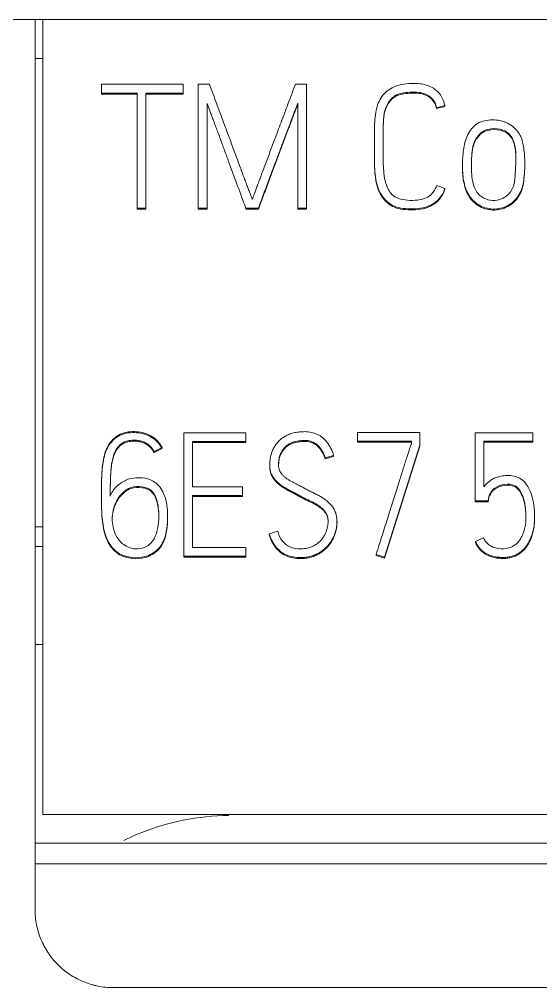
# Model space of a CAD drawing. Header units: millimetres. Extents: x 4137 to 6698, y 1400 to 3585.
# Drawn here: x 6082.15 to 6088.82, y 3360.39 to 3372.79 of the extents above; entities that cross this region are included whole.
import ezdxf

# ---------------------------------------------------------------- set-up
doc = ezdxf.new("R2010")
doc.units = ezdxf.units.MM

msp = doc.modelspace()

# ---------------------------------------------------------------- linework, layer by layer
at = {"color": 0, "linetype": 'ByBlock', "lineweight": 0}
for p, q in [((6082.348, 3372.791), (6077.448, 3372.791)), ((6082.448, 3372.791), (6082.348, 3372.791)), ((6082.448, 3362.608), (6082.448, 3372.791)), ((6107.248, 3372.791), (6082.448, 3372.791)), ((6082.448, 3372.291), (6082.348, 3372.291)), ((6083.198, 3371.96), (6083.198, 3371.847)), ((6084.243, 3371.96), (6083.198, 3371.96)), ((6084.243, 3371.847), (6084.243, 3371.96)), ((6084.438, 3371.962), (6084.438, 3370.375)), ((6084.58, 3371.962), (6084.438, 3371.962)), ((6085.825, 3371.962), (6085.681, 3371.962)), ((6085.825, 3370.375), (6085.825, 3371.962)), ((6083.198, 3371.847), (6083.198, 3371.835)), ((6083.198, 3371.847), (6083.655, 3371.847)), ((6083.198, 3371.835), (6083.655, 3371.835)), ((6083.655, 3371.847), (6083.655, 3370.375)), ((6083.768, 3370.375), (6083.768, 3371.847)), ((6083.768, 3371.847), (6084.243, 3371.847)), ((6083.768, 3371.835), (6084.243, 3371.835)), ((6084.243, 3371.847), (6084.243, 3371.835)), ((6084.551, 3370.375), (6084.551, 3371.715)), ((6085.712, 3371.72), (6085.712, 3370.375)), ((6087.596, 3371.687), (6087.487, 3371.66)), ((6087.596, 3371.687), (6087.596, 3371.674)), ((6087.596, 3371.674), (6087.487, 3371.648)), ((6087.487, 3371.66), (6087.487, 3371.648)), ((6086.692, 3371.232), (6086.692, 3371.219)), ((6087.82, 3370.912), (6087.82, 3370.899)), ((6088.617, 3370.924), (6088.617, 3370.937)), ((6087.49, 3370.663), (6087.594, 3370.626)), ((6087.594, 3370.626), (6087.594, 3370.613)), ((6083.655, 3370.375), (6083.768, 3370.375)), ((6083.655, 3370.375), (6083.655, 3370.362)), ((6083.655, 3370.362), (6083.768, 3370.362)), ((6083.768, 3370.375), (6083.768, 3370.362)), ((6084.438, 3370.375), (6084.551, 3370.375)), ((6084.438, 3370.375), (6084.438, 3370.362)), ((6084.438, 3370.362), (6084.551, 3370.362)), ((6084.551, 3370.375), (6084.551, 3370.362)), ((6085.046, 3370.375), (6085.046, 3370.362)), ((6085.046, 3370.375), (6085.208, 3370.375)), ((6085.046, 3370.362), (6085.208, 3370.362)), ((6085.208, 3370.375), (6085.208, 3370.362)), ((6085.712, 3370.375), (6085.712, 3370.362)), ((6085.712, 3370.375), (6085.825, 3370.375)), ((6085.712, 3370.362), (6085.825, 3370.362)), ((6085.825, 3370.375), (6085.825, 3370.362)), ((6084.252, 3367.498), (6084.252, 3365.916)), ((6085.048, 3367.498), (6084.252, 3367.498)), ((6085.048, 3367.386), (6085.048, 3367.498)), ((6087.276, 3367.501), (6086.478, 3367.501)), ((6086.478, 3367.501), (6086.478, 3367.388)), ((6087.276, 3367.34), (6087.276, 3367.501)), ((6087.982, 3367.498), (6088.721, 3367.498)), ((6087.982, 3366.627), (6087.982, 3367.498)), ((6088.721, 3367.498), (6088.721, 3367.388)), ((6084.363, 3366.805), (6084.363, 3367.386)), ((6084.363, 3367.386), (6085.048, 3367.386)), ((6084.363, 3367.373), (6085.048, 3367.373)), ((6085.048, 3367.386), (6085.048, 3367.373)), ((6086.478, 3367.388), (6087.166, 3367.388)), ((6086.478, 3367.388), (6086.478, 3367.376)), ((6086.478, 3367.376), (6087.166, 3367.376)), ((6087.166, 3367.388), (6087.166, 3367.357)), ((6088.093, 3367.388), (6088.093, 3366.803)), ((6088.721, 3367.388), (6088.093, 3367.388)), ((6088.721, 3367.376), (6088.093, 3367.376)), ((6088.721, 3367.388), (6088.721, 3367.376)), ((6083.974, 3367.309), (6083.872, 3367.256)), ((6083.974, 3367.296), (6083.872, 3367.244)), ((6083.872, 3367.256), (6083.872, 3367.244)), ((6083.974, 3367.309), (6083.974, 3367.296)), ((6086.822, 3365.905), (6087.276, 3367.34)), ((6086.822, 3365.892), (6087.276, 3367.327)), ((6087.276, 3367.34), (6087.276, 3367.327)), ((6086.171, 3367.208), (6086.063, 3367.177)), ((6086.171, 3367.195), (6086.063, 3367.164)), ((6086.063, 3367.177), (6086.063, 3367.164)), ((6086.171, 3367.208), (6086.171, 3367.195)), ((6085.352, 3367.088), (6085.352, 3367.075)), ((6085.006, 3366.805), (6084.363, 3366.805)), ((6085.006, 3366.695), (6085.006, 3366.805)), ((6083.197, 3366.713), (6083.197, 3366.701)), ((6084.363, 3366.026), (6084.363, 3366.695)), ((6084.363, 3366.695), (6085.006, 3366.695)), ((6084.363, 3366.682), (6085.006, 3366.682)), ((6085.006, 3366.695), (6085.006, 3366.682)), ((6087.982, 3366.627), (6087.982, 3366.614)), ((6088.151, 3366.627), (6087.982, 3366.627)), ((6088.151, 3366.614), (6087.982, 3366.614)), ((6088.151, 3366.627), (6088.151, 3366.614)), ((6084.046, 3366.411), (6084.046, 3366.424)), ((6086.214, 3366.35), (6086.214, 3366.362)), ((6088.743, 3366.396), (6088.743, 3366.433)), ((6082.348, 3366.291), (6082.448, 3366.291)), ((6085.346, 3366.204), (6085.455, 3366.235)), ((6085.346, 3366.204), (6085.346, 3366.191)), ((6087.987, 3366.105), (6088.089, 3366.151)), ((6087.987, 3366.105), (6087.987, 3366.092)), ((6082.448, 3366.041), (6082.348, 3366.041)), ((6085.048, 3366.026), (6084.363, 3366.026)), ((6085.048, 3365.916), (6085.048, 3366.026)), ((6084.252, 3365.916), (6085.048, 3365.916)), ((6084.252, 3365.916), (6084.252, 3365.903)), ((6084.252, 3365.903), (6085.048, 3365.903)), ((6085.048, 3365.916), (6085.048, 3365.903)), ((6086.715, 3365.94), (6086.822, 3365.905)), ((6086.715, 3365.94), (6086.715, 3365.927)), ((6086.715, 3365.927), (6086.822, 3365.892)), ((6086.822, 3365.905), (6086.822, 3365.892)), ((6082.448, 3364.786), (6082.348, 3364.786)), ((6107.248, 3362.608), (6082.448, 3362.608)), ((6107.348, 3362.24), (6082.348, 3362.24)), ((6082.348, 3361.977), (6082.348, 3361.391)), ((6107.348, 3361.977), (6082.348, 3361.977)), ((6083.348, 3360.391), (6106.348, 3360.391))]:
    msp.add_line(p, q, dxfattribs=at)
for points, knots in [([(6082.348, 3372.791), (6082.348, 3371.706), (6082.348, 3368.103), (6082.348, 3364.498), (6082.348, 3361.977)], [0, 0, 0, 0, 0.301146, 1, 1, 1, 1]), ([(6085.131, 3370.487), (6085.128, 3370.492), (6085.122, 3370.506), (6085.111, 3370.534), (6085.096, 3370.574), (6085.077, 3370.624), (6085.055, 3370.683), (6085.03, 3370.749), (6085.002, 3370.822), (6084.973, 3370.901), (6084.942, 3370.985), (6084.909, 3371.072), (6084.877, 3371.161), (6084.829, 3371.294), (6084.76, 3371.476), (6084.672, 3371.713), (6084.612, 3371.877), (6084.58, 3371.962)], [0, 0, 0, 0, 0.010517, 0.029578, 0.057191, 0.091739, 0.131602, 0.17678, 0.226508, 0.280023, 0.337325, 0.396884, 0.457174, 0.518195, 0.6666, 0.827202, 1, 1, 1, 1]), ([(6085.681, 3371.962), (6085.649, 3371.877), (6085.589, 3371.713), (6085.5, 3371.476), (6085.431, 3371.294), (6085.381, 3371.161), (6085.348, 3371.072), (6085.315, 3370.985), (6085.284, 3370.901), (6085.254, 3370.822), (6085.227, 3370.749), (6085.202, 3370.683), (6085.18, 3370.624), (6085.162, 3370.574), (6085.147, 3370.534), (6085.137, 3370.507), (6085.132, 3370.492), (6085.131, 3370.487)], [0, 0, 0, 0, 0.172856, 0.333623, 0.482302, 0.543591, 0.604043, 0.663657, 0.720959, 0.774475, 0.824205, 0.869357, 0.90914, 0.943554, 0.970979, 0.989794, 1, 1, 1, 1]), ([(6087.594, 3370.626), (6087.577, 3370.574), (6087.531, 3370.491), (6087.378, 3370.375), (6087.162, 3370.356), (6086.914, 3370.383), (6086.743, 3370.569), (6086.694, 3370.808), (6086.693, 3371.073), (6086.692, 3371.337), (6086.696, 3371.584), (6086.76, 3371.792), (6086.926, 3371.944), (6087.138, 3371.976), (6087.333, 3371.968), (6087.513, 3371.884), (6087.575, 3371.772), (6087.596, 3371.687)], [0, 0, 0, 0, 0.047137, 0.088815, 0.169983, 0.240406, 0.309135, 0.385547, 0.462006, 0.554424, 0.630354, 0.690196, 0.750148, 0.827143, 0.880085, 0.929017, 1, 1, 1, 1]), ([(6087.487, 3371.66), (6087.479, 3371.704), (6087.446, 3371.779), (6087.314, 3371.861), (6087.143, 3371.861), (6086.956, 3371.84), (6086.811, 3371.658), (6086.804, 3371.404), (6086.807, 3371.133), (6086.803, 3370.878), (6086.832, 3370.667), (6086.936, 3370.507), (6087.083, 3370.474), (6087.232, 3370.469), (6087.404, 3370.507), (6087.468, 3370.604), (6087.49, 3370.663)], [0, 0, 0, 0, 0.04602, 0.095958, 0.16462, 0.239334, 0.298421, 0.412656, 0.520077, 0.613628, 0.703615, 0.763609, 0.816407, 0.866057, 0.936516, 1, 1, 1, 1]), ([(6087.487, 3371.648), (6087.479, 3371.691), (6087.446, 3371.767), (6087.314, 3371.849), (6087.143, 3371.848), (6086.956, 3371.828), (6086.811, 3371.645), (6086.804, 3371.392), (6086.807, 3371.167), (6086.806, 3371.04), (6086.806, 3371.007)], [0, 0, 0, 0, 0.082376, 0.171766, 0.294671, 0.42841, 0.534176, 0.738658, 0.930943, 1, 1, 1, 1]), ([(6084.551, 3371.715), (6084.556, 3371.703), (6084.566, 3371.675), (6084.582, 3371.631), (6084.601, 3371.579), (6084.622, 3371.522), (6084.646, 3371.459), (6084.671, 3371.393), (6084.697, 3371.323), (6084.724, 3371.25), (6084.751, 3371.175), (6084.779, 3371.099), (6084.807, 3371.023), (6084.849, 3370.912), (6084.903, 3370.762), (6084.974, 3370.571), (6085.022, 3370.441), (6085.046, 3370.375)], [0, 0, 0, 0, 0.027797, 0.061126, 0.099988, 0.14327, 0.189861, 0.23976, 0.292286, 0.346758, 0.403177, 0.460328, 0.516996, 0.573181, 0.708838, 0.851111, 1, 1, 1, 1]), ([(6085.208, 3370.375), (6085.233, 3370.442), (6085.282, 3370.574), (6085.354, 3370.766), (6085.411, 3370.916), (6085.452, 3371.028), (6085.48, 3371.105), (6085.509, 3371.181), (6085.537, 3371.256), (6085.564, 3371.329), (6085.591, 3371.399), (6085.616, 3371.466), (6085.639, 3371.528), (6085.661, 3371.586), (6085.681, 3371.637), (6085.698, 3371.681), (6085.708, 3371.708), (6085.712, 3371.72)], [0, 0, 0, 0, 0.150097, 0.292972, 0.428623, 0.485357, 0.542309, 0.599481, 0.655764, 0.710053, 0.762346, 0.812025, 0.858473, 0.901688, 0.940344, 0.973115, 1, 1, 1, 1]), ([(6085.208, 3370.362), (6085.233, 3370.429), (6085.282, 3370.561), (6085.354, 3370.753), (6085.411, 3370.903), (6085.452, 3371.015), (6085.48, 3371.092), (6085.509, 3371.169), (6085.537, 3371.244), (6085.564, 3371.317), (6085.591, 3371.387), (6085.616, 3371.453), (6085.639, 3371.516), (6085.661, 3371.573), (6085.681, 3371.624), (6085.698, 3371.668), (6085.708, 3371.695), (6085.712, 3371.707)], [0, 0, 0, 0, 0.150097, 0.292972, 0.428623, 0.485357, 0.542309, 0.599481, 0.655764, 0.710053, 0.762346, 0.812025, 0.858473, 0.901688, 0.940344, 0.973115, 1, 1, 1, 1]), ([(6088.303, 3371.494), (6088.271, 3371.501), (6088.172, 3371.509), (6088.002, 3371.481), (6087.868, 3371.313), (6087.83, 3371.12), (6087.816, 3370.924), (6087.827, 3370.728), (6087.886, 3370.536), (6088.033, 3370.392), (6088.234, 3370.343), (6088.434, 3370.406), (6088.571, 3370.558), (6088.613, 3370.756), (6088.62, 3370.951), (6088.611, 3371.13), (6088.576, 3371.294), (6088.495, 3371.401), (6088.398, 3371.466), (6088.335, 3371.488), (6088.303, 3371.494)], [0, 0, 0, 0, 0.03125, 0.09375, 0.15625, 0.21875, 0.28125, 0.34375, 0.40625, 0.46875, 0.53125, 0.59375, 0.65625, 0.71875, 0.78125, 0.84375, 0.890625, 0.9375, 0.96875, 1, 1, 1, 1]), ([(6088.338, 3371.374), (6088.289, 3371.392), (6088.21, 3371.398), (6088.082, 3371.369), (6087.965, 3371.255), (6087.935, 3371.07), (6087.936, 3370.869), (6087.94, 3370.688), (6088.025, 3370.535), (6088.144, 3370.474), (6088.277, 3370.466), (6088.411, 3370.531), (6088.492, 3370.67), (6088.494, 3370.826), (6088.505, 3370.977), (6088.504, 3371.118), (6088.48, 3371.231), (6088.43, 3371.322), (6088.374, 3371.36), (6088.338, 3371.374)], [0, 0, 0, 0, 0.0625, 0.09375, 0.15625, 0.25, 0.3125, 0.40625, 0.46875, 0.515625, 0.5625, 0.625, 0.6875, 0.75, 0.8125, 0.875, 0.921875, 0.953125, 1, 1, 1, 1]), ([(6088.338, 3371.361), (6088.289, 3371.38), (6088.21, 3371.385), (6088.082, 3371.356), (6087.965, 3371.242), (6087.938, 3371.076), (6087.936, 3370.966), (6087.936, 3370.933)], [0, 0, 0, 0, 0.214707, 0.322061, 0.536769, 0.85883, 1, 1, 1, 1]), ([(6088.504, 3371.009), (6088.504, 3371.045), (6088.501, 3371.12), (6088.48, 3371.218), (6088.43, 3371.31), (6088.374, 3371.347), (6088.338, 3371.361)], [0, 0, 0, 0, 0.261652, 0.538533, 0.72312, 1, 1, 1, 1]), ([(6087.594, 3370.613), (6087.577, 3370.562), (6087.531, 3370.479), (6087.378, 3370.362), (6087.162, 3370.343), (6086.914, 3370.37), (6086.743, 3370.556), (6086.694, 3370.795), (6086.693, 3371.019), (6086.692, 3371.16), (6086.692, 3371.219)], [0, 0, 0, 0, 0.091271, 0.171971, 0.329134, 0.465494, 0.598572, 0.746528, 0.894575, 1, 1, 1, 1]), ([(6087.82, 3370.899), (6087.82, 3370.837), (6087.828, 3370.711), (6087.886, 3370.523), (6088.033, 3370.379), (6088.234, 3370.331), (6088.434, 3370.393), (6088.571, 3370.545), (6088.612, 3370.738), (6088.617, 3370.864), (6088.617, 3370.924)], [0, 0, 0, 0, 0.119009, 0.246223, 0.373438, 0.500652, 0.627866, 0.755081, 0.882295, 1, 1, 1, 1]), ([(6083.311, 3366.699), (6083.337, 3366.748), (6083.397, 3366.824), (6083.516, 3366.901), (6083.639, 3366.923), (6083.767, 3366.922), (6083.915, 3366.86), (6084.011, 3366.709), (6084.046, 3366.528), (6084.048, 3366.347), (6084.022, 3366.163), (6083.935, 3365.993), (6083.768, 3365.901), (6083.583, 3365.891), (6083.395, 3365.944), (6083.258, 3366.121), (6083.207, 3366.35), (6083.197, 3366.598), (6083.197, 3366.842), (6083.207, 3367.074), (6083.246, 3367.299), (6083.395, 3367.487), (6083.62, 3367.525), (6083.837, 3367.479), (6083.933, 3367.379), (6083.974, 3367.309)], [0, 0, 0, 0, 0.03564, 0.067865, 0.092923, 0.119268, 0.154068, 0.197126, 0.234707, 0.279879, 0.320329, 0.360962, 0.405677, 0.442102, 0.485709, 0.532505, 0.586175, 0.644312, 0.701767, 0.753421, 0.803151, 0.856352, 0.904259, 0.950465, 1, 1, 1, 1]), ([(6084.046, 3366.413), (6084.046, 3366.384), (6084.043, 3366.297), (6084.022, 3366.151), (6083.935, 3365.98), (6083.768, 3365.888), (6083.583, 3365.878), (6083.395, 3365.932), (6083.258, 3366.109), (6083.207, 3366.338), (6083.197, 3366.585), (6083.197, 3366.829), (6083.207, 3367.061), (6083.246, 3367.286), (6083.395, 3367.474), (6083.62, 3367.513), (6083.837, 3367.466), (6083.933, 3367.366), (6083.974, 3367.296)], [0, 0, 0, 0, 0.026267, 0.080963, 0.135906, 0.196369, 0.245622, 0.304587, 0.367863, 0.440434, 0.519046, 0.596736, 0.666581, 0.733825, 0.805763, 0.870542, 0.93302, 1, 1, 1, 1]), ([(6085.455, 3366.235), (6085.463, 3366.19), (6085.503, 3366.108), (6085.611, 3366.023), (6085.721, 3366.008), (6085.805, 3366.013), (6085.861, 3366.024), (6085.91, 3366.045), (6085.953, 3366.071), (6085.99, 3366.101), (6086.021, 3366.135), (6086.047, 3366.171), (6086.067, 3366.21), (6086.082, 3366.25), (6086.092, 3366.289), (6086.099, 3366.327), (6086.101, 3366.365), (6086.098, 3366.404), (6086.089, 3366.443), (6086.071, 3366.476), (6086.048, 3366.506), (6086.022, 3366.533), (6085.99, 3366.557), (6085.955, 3366.58), (6085.917, 3366.602), (6085.876, 3366.622), (6085.832, 3366.642), (6085.788, 3366.664), (6085.742, 3366.689), (6085.696, 3366.714), (6085.649, 3366.739), (6085.602, 3366.763), (6085.557, 3366.787), (6085.515, 3366.813), (6085.477, 3366.842), (6085.442, 3366.872), (6085.412, 3366.906), (6085.386, 3366.943), (6085.366, 3366.985), (6085.355, 3367.033), (6085.351, 3367.088), (6085.355, 3367.146), (6085.365, 3367.205), (6085.383, 3367.261), (6085.408, 3367.311), (6085.438, 3367.357), (6085.474, 3367.397), (6085.515, 3367.432), (6085.563, 3367.461), (6085.616, 3367.483), (6085.674, 3367.5), (6085.736, 3367.509), (6085.807, 3367.513), (6085.885, 3367.506), (6085.964, 3367.479), (6086.033, 3367.434), (6086.092, 3367.373), (6086.14, 3367.296), (6086.162, 3367.238), (6086.171, 3367.208)], [0, 0, 0, 0, 0.042395, 0.079774, 0.121236, 0.140075, 0.157254, 0.173247, 0.188397, 0.202796, 0.216711, 0.230265, 0.243508, 0.256652, 0.269293, 0.280934, 0.291684, 0.304893, 0.316879, 0.328106, 0.339273, 0.350814, 0.362909, 0.375637, 0.388999, 0.403044, 0.417696, 0.432849, 0.448511, 0.464937, 0.481153, 0.497163, 0.51278, 0.527863, 0.542482, 0.556645, 0.570443, 0.584077, 0.597961, 0.612786, 0.629037, 0.64828, 0.666584, 0.684253, 0.701354, 0.717933, 0.734308, 0.750738, 0.767515, 0.784992, 0.803232, 0.822275, 0.842375, 0.868294, 0.892965, 0.917787, 0.943448, 0.970498, 1, 1, 1, 1]), ([(6083.872, 3367.256), (6083.865, 3367.271), (6083.847, 3367.3), (6083.812, 3367.337), (6083.771, 3367.366), (6083.724, 3367.386), (6083.673, 3367.399), (6083.615, 3367.403), (6083.555, 3367.399), (6083.496, 3367.383), (6083.448, 3367.356), (6083.41, 3367.318), (6083.379, 3367.271), (6083.355, 3367.215), (6083.338, 3367.15), (6083.325, 3367.076), (6083.318, 3366.994), (6083.314, 3366.903), (6083.311, 3366.804), (6083.311, 3366.735), (6083.311, 3366.699)], [0, 0, 0, 0, 0.043481, 0.085549, 0.127923, 0.170971, 0.214845, 0.260884, 0.317917, 0.367656, 0.41257, 0.456833, 0.503792, 0.555243, 0.612421, 0.675966, 0.746378, 0.823872, 0.908402, 1, 1, 1, 1]), ([(6083.872, 3367.244), (6083.865, 3367.259), (6083.847, 3367.287), (6083.812, 3367.324), (6083.771, 3367.353), (6083.724, 3367.374), (6083.673, 3367.386), (6083.615, 3367.39), (6083.555, 3367.386), (6083.496, 3367.371), (6083.448, 3367.343), (6083.41, 3367.305), (6083.379, 3367.259), (6083.355, 3367.202), (6083.338, 3367.137), (6083.325, 3367.063), (6083.318, 3366.981), (6083.314, 3366.89), (6083.311, 3366.791), (6083.311, 3366.722), (6083.311, 3366.687)], [0, 0, 0, 0, 0.043481, 0.085549, 0.127923, 0.170971, 0.214845, 0.260884, 0.317917, 0.367656, 0.41257, 0.456833, 0.503792, 0.555243, 0.612421, 0.675966, 0.746378, 0.823872, 0.908402, 1, 1, 1, 1]), ([(6086.063, 3367.177), (6086.061, 3367.184), (6086.056, 3367.199), (6086.046, 3367.222), (6086.035, 3367.247), (6086.021, 3367.272), (6086.004, 3367.296), (6085.985, 3367.32), (6085.963, 3367.341), (6085.937, 3367.36), (6085.908, 3367.377), (6085.876, 3367.39), (6085.839, 3367.398), (6085.805, 3367.4), (6085.772, 3367.399), (6085.74, 3367.395), (6085.704, 3367.391), (6085.667, 3367.383), (6085.63, 3367.369), (6085.593, 3367.349), (6085.559, 3367.324), (6085.529, 3367.291), (6085.501, 3367.253), (6085.48, 3367.205), (6085.468, 3367.148), (6085.465, 3367.094), (6085.467, 3367.049), (6085.476, 3367.016), (6085.492, 3366.986), (6085.512, 3366.96), (6085.536, 3366.935), (6085.565, 3366.913), (6085.597, 3366.892), (6085.632, 3366.872), (6085.67, 3366.852), (6085.711, 3366.832), (6085.753, 3366.81), (6085.798, 3366.787), (6085.845, 3366.761), (6085.894, 3366.736), (6085.944, 3366.712), (6085.992, 3366.687), (6086.037, 3366.659), (6086.078, 3366.63), (6086.116, 3366.597), (6086.149, 3366.56), (6086.177, 3366.519), (6086.199, 3366.473), (6086.211, 3366.42), (6086.215, 3366.363), (6086.211, 3366.305), (6086.2, 3366.248), (6086.182, 3366.193), (6086.158, 3366.139), (6086.127, 3366.089), (6086.09, 3366.043), (6086.047, 3366.003), (6085.997, 3365.967), (6085.942, 3365.937), (6085.881, 3365.914), (6085.815, 3365.901), (6085.737, 3365.896), (6085.652, 3365.903), (6085.565, 3365.929), (6085.49, 3365.974), (6085.427, 3366.035), (6085.378, 3366.113), (6085.355, 3366.173), (6085.346, 3366.204)], [0, 0, 0, 0, 0.006902, 0.014527, 0.0229, 0.03171, 0.040697, 0.049939, 0.059406, 0.069126, 0.079243, 0.089792, 0.100957, 0.11302, 0.121351, 0.131067, 0.142193, 0.154038, 0.166072, 0.178522, 0.191399, 0.204849, 0.219214, 0.234859, 0.25249, 0.272668, 0.283841, 0.294211, 0.304173, 0.314215, 0.324636, 0.335605, 0.347264, 0.35967, 0.372854, 0.386723, 0.401163, 0.416176, 0.433071, 0.449927, 0.466747, 0.483271, 0.499286, 0.514866, 0.530063, 0.545048, 0.560066, 0.575472, 0.591898, 0.609868, 0.627376, 0.645005, 0.66302, 0.681094, 0.698922, 0.71679, 0.734853, 0.753306, 0.772468, 0.792214, 0.812556, 0.833938, 0.86301, 0.889874, 0.915888, 0.942166, 0.969784, 1, 1, 1, 1]), ([(6086.063, 3367.164), (6086.061, 3367.172), (6086.056, 3367.187), (6086.046, 3367.21), (6086.035, 3367.234), (6086.021, 3367.259), (6086.004, 3367.283), (6085.985, 3367.307), (6085.963, 3367.328), (6085.937, 3367.348), (6085.908, 3367.364), (6085.876, 3367.378), (6085.839, 3367.385), (6085.805, 3367.387), (6085.772, 3367.386), (6085.74, 3367.383), (6085.704, 3367.378), (6085.667, 3367.37), (6085.63, 3367.356), (6085.593, 3367.337), (6085.559, 3367.311), (6085.529, 3367.279), (6085.501, 3367.24), (6085.48, 3367.192), (6085.469, 3367.137), (6085.466, 3367.099), (6085.466, 3367.08)], [0, 0, 0, 0, 0.025535, 0.053746, 0.084726, 0.117324, 0.150572, 0.184768, 0.219795, 0.255756, 0.293187, 0.332218, 0.373527, 0.418158, 0.448979, 0.484928, 0.526094, 0.569916, 0.614442, 0.660505, 0.708148, 0.757909, 0.811058, 0.868941, 0.934177, 1, 1, 1, 1]), ([(6087.166, 3367.357), (6087.164, 3367.354), (6087.161, 3367.344), (6087.153, 3367.322), (6087.142, 3367.288), (6087.128, 3367.243), (6087.11, 3367.189), (6087.09, 3367.126), (6087.068, 3367.056), (6087.044, 3366.98), (6087.019, 3366.9), (6086.992, 3366.815), (6086.965, 3366.729), (6086.923, 3366.599), (6086.867, 3366.42), (6086.793, 3366.186), (6086.742, 3366.024), (6086.715, 3365.94)], [0, 0, 0, 0, 0.006664, 0.022274, 0.046836, 0.07897, 0.117297, 0.161819, 0.211415, 0.264968, 0.322476, 0.382404, 0.443215, 0.50491, 0.65714, 0.82217, 1, 1, 1, 1]), ([(6086.1, 3366.352), (6086.1, 3366.365), (6086.098, 3366.392), (6086.089, 3366.43), (6086.071, 3366.464), (6086.048, 3366.493), (6086.022, 3366.52), (6085.99, 3366.544), (6085.955, 3366.567), (6085.917, 3366.589), (6085.876, 3366.609), (6085.832, 3366.629), (6085.788, 3366.652), (6085.742, 3366.676), (6085.696, 3366.702), (6085.649, 3366.727), (6085.602, 3366.75), (6085.557, 3366.774), (6085.515, 3366.801), (6085.477, 3366.829), (6085.442, 3366.86), (6085.412, 3366.894), (6085.386, 3366.931), (6085.366, 3366.972), (6085.355, 3367.02), (6085.352, 3367.057), (6085.352, 3367.078), (6085.353, 3367.081)], [0, 0, 0, 0, 0.037363, 0.072654, 0.105707, 0.138586, 0.172568, 0.20818, 0.245654, 0.284995, 0.326348, 0.369486, 0.414101, 0.460216, 0.508578, 0.556324, 0.603462, 0.649443, 0.693851, 0.736893, 0.778592, 0.819218, 0.85936, 0.900239, 0.943889, 0.991738, 1, 1, 1, 1]), ([(6088.093, 3366.803), (6088.098, 3366.809), (6088.107, 3366.822), (6088.124, 3366.84), (6088.142, 3366.858), (6088.162, 3366.875), (6088.184, 3366.891), (6088.209, 3366.906), (6088.235, 3366.919), (6088.265, 3366.93), (6088.297, 3366.939), (6088.332, 3366.946), (6088.369, 3366.949), (6088.428, 3366.952), (6088.507, 3366.941), (6088.595, 3366.891), (6088.663, 3366.809), (6088.711, 3366.699), (6088.738, 3366.564), (6088.745, 3366.441), (6088.741, 3366.338), (6088.732, 3366.267), (6088.715, 3366.201), (6088.692, 3366.14), (6088.665, 3366.086), (6088.633, 3366.038), (6088.596, 3365.996), (6088.553, 3365.961), (6088.506, 3365.934), (6088.456, 3365.915), (6088.402, 3365.903), (6088.358, 3365.9), (6088.325, 3365.901), (6088.3, 3365.902), (6088.272, 3365.903), (6088.241, 3365.907), (6088.207, 3365.915), (6088.173, 3365.925), (6088.139, 3365.94), (6088.105, 3365.961), (6088.071, 3365.986), (6088.038, 3366.018), (6088.01, 3366.058), (6087.994, 3366.089), (6087.987, 3366.105)], [0, 0, 0, 0, 0.010575, 0.021534, 0.032937, 0.044729, 0.056875, 0.069452, 0.0826, 0.096505, 0.111279, 0.126985, 0.143702, 0.161538, 0.205913, 0.248141, 0.293825, 0.346182, 0.40699, 0.478261, 0.512629, 0.544859, 0.575282, 0.604004, 0.631084, 0.6569, 0.681684, 0.705765, 0.729734, 0.753772, 0.778045, 0.803118, 0.812005, 0.822876, 0.835737, 0.849942, 0.864952, 0.880894, 0.897668, 0.915306, 0.934053, 0.954105, 0.975931, 1, 1, 1, 1]), ([(6083.681, 3366.809), (6083.633, 3366.811), (6083.54, 3366.794), (6083.414, 3366.682), (6083.344, 3366.531), (6083.329, 3366.346), (6083.369, 3366.185), (6083.477, 3366.056), (6083.632, 3365.99), (6083.833, 3366.042), (6083.918, 3366.225), (6083.936, 3366.408), (6083.93, 3366.591), (6083.86, 3366.776), (6083.73, 3366.807), (6083.681, 3366.809)], [0, 0, 0, 0, 0.0625, 0.125, 0.21875, 0.28125, 0.375, 0.4375, 0.5, 0.59375, 0.6875, 0.75, 0.84375, 0.9375, 1, 1, 1, 1]), ([(6083.681, 3366.797), (6083.633, 3366.799), (6083.54, 3366.781), (6083.414, 3366.669), (6083.348, 3366.527), (6083.337, 3366.422), (6083.336, 3366.385)], [0, 0, 0, 0, 0.232842, 0.465685, 0.814948, 1, 1, 1, 1]), ([(6083.932, 3366.423), (6083.932, 3366.475), (6083.923, 3366.595), (6083.86, 3366.763), (6083.73, 3366.795), (6083.681, 3366.797)], [0, 0, 0, 0, 0.310868, 0.724347, 1, 1, 1, 1]), ([(6088.089, 3366.151), (6088.104, 3366.118), (6088.142, 3366.067), (6088.236, 3366.016), (6088.337, 3366.009), (6088.446, 3366.023), (6088.544, 3366.097), (6088.606, 3366.215), (6088.636, 3366.36), (6088.63, 3366.524), (6088.603, 3366.69), (6088.507, 3366.837), (6088.356, 3366.843), (6088.243, 3366.807), (6088.167, 3366.723), (6088.152, 3366.663), (6088.151, 3366.627)], [0, 0, 0, 0, 0.059022, 0.110017, 0.175174, 0.228533, 0.294979, 0.374406, 0.452147, 0.547151, 0.653629, 0.744768, 0.81483, 0.893356, 0.941956, 1, 1, 1, 1]), ([(6088.632, 3366.405), (6088.632, 3366.438), (6088.627, 3366.533), (6088.603, 3366.677), (6088.507, 3366.824), (6088.356, 3366.83), (6088.243, 3366.794), (6088.167, 3366.71), (6088.152, 3366.651), (6088.151, 3366.614)], [0, 0, 0, 0, 0.110862, 0.319923, 0.498869, 0.636431, 0.790612, 0.886035, 1, 1, 1, 1]), ([(6088.743, 3366.408), (6088.743, 3366.406), (6088.743, 3366.377), (6088.741, 3366.325), (6088.732, 3366.254), (6088.715, 3366.188), (6088.692, 3366.128), (6088.665, 3366.073), (6088.633, 3366.025), (6088.596, 3365.983), (6088.553, 3365.949), (6088.506, 3365.922), (6088.456, 3365.902), (6088.402, 3365.89), (6088.358, 3365.887), (6088.325, 3365.888), (6088.3, 3365.889), (6088.272, 3365.891), (6088.241, 3365.894), (6088.207, 3365.902), (6088.173, 3365.913), (6088.139, 3365.927), (6088.105, 3365.948), (6088.071, 3365.973), (6088.038, 3366.005), (6088.01, 3366.046), (6087.994, 3366.076), (6087.987, 3366.092)], [0, 0, 0, 0, 0.006507, 0.07195, 0.133322, 0.191255, 0.245946, 0.297513, 0.346671, 0.393864, 0.439719, 0.485361, 0.531134, 0.577354, 0.625098, 0.642021, 0.662722, 0.687212, 0.714261, 0.742843, 0.773199, 0.80514, 0.838725, 0.874425, 0.912607, 0.954167, 1, 1, 1, 1]), ([(6086.214, 3366.351), (6086.214, 3366.351), (6086.214, 3366.331), (6086.211, 3366.293), (6086.2, 3366.236), (6086.182, 3366.18), (6086.158, 3366.126), (6086.127, 3366.076), (6086.09, 3366.031), (6086.047, 3365.99), (6085.997, 3365.954), (6085.942, 3365.925), (6085.881, 3365.902), (6085.815, 3365.888), (6085.737, 3365.883), (6085.652, 3365.89), (6085.565, 3365.917), (6085.49, 3365.961), (6085.427, 3366.023), (6085.378, 3366.101), (6085.355, 3366.16), (6085.346, 3366.191)], [0, 0, 0, 0, 0.001261, 0.046083, 0.091213, 0.137331, 0.183601, 0.229241, 0.274983, 0.321224, 0.368462, 0.417518, 0.468068, 0.520144, 0.574882, 0.649305, 0.718077, 0.784672, 0.851944, 0.922648, 1, 1, 1, 1]), ([(6084.83, 3362.595), (6084.437, 3362.595), (6083.974, 3362.5), (6083.55, 3362.308), (6083.486, 3362.276)], [0, 0, 0, 0, 0.846072, 1, 1, 1, 1]), ([(6082.348, 3361.391), (6082.348, 3361.325), (6082.354, 3361.261), (6082.374, 3361.165), (6082.382, 3361.134), (6082.401, 3361.071), (6082.412, 3361.04), (6082.449, 3360.95), (6082.48, 3360.892), (6082.533, 3360.811), (6082.553, 3360.784), (6082.594, 3360.733), (6082.616, 3360.709), (6082.685, 3360.639), (6082.735, 3360.598), (6082.817, 3360.544), (6082.846, 3360.527), (6082.904, 3360.496), (6082.963, 3360.468), (6083.024, 3360.446), (6083.071, 3360.431), (6083.087, 3360.427), (6083.119, 3360.418), (6083.135, 3360.415), (6083.216, 3360.398), (6083.281, 3360.391), (6083.348, 3360.391)], [0, 0, 0, 0, 0.125, 0.125, 0.1875, 0.1875, 0.25, 0.25, 0.375, 0.375, 0.4375, 0.4375, 0.5, 0.5, 0.625, 0.625, 0.6875, 0.6875, 0.75, 0.8125, 0.8125, 0.84375, 0.84375, 0.875, 0.875, 1, 1, 1, 1])]:
    msp.add_open_spline(points, degree=3, knots=knots, dxfattribs=at)

doc.saveas('drawing.dxf')
